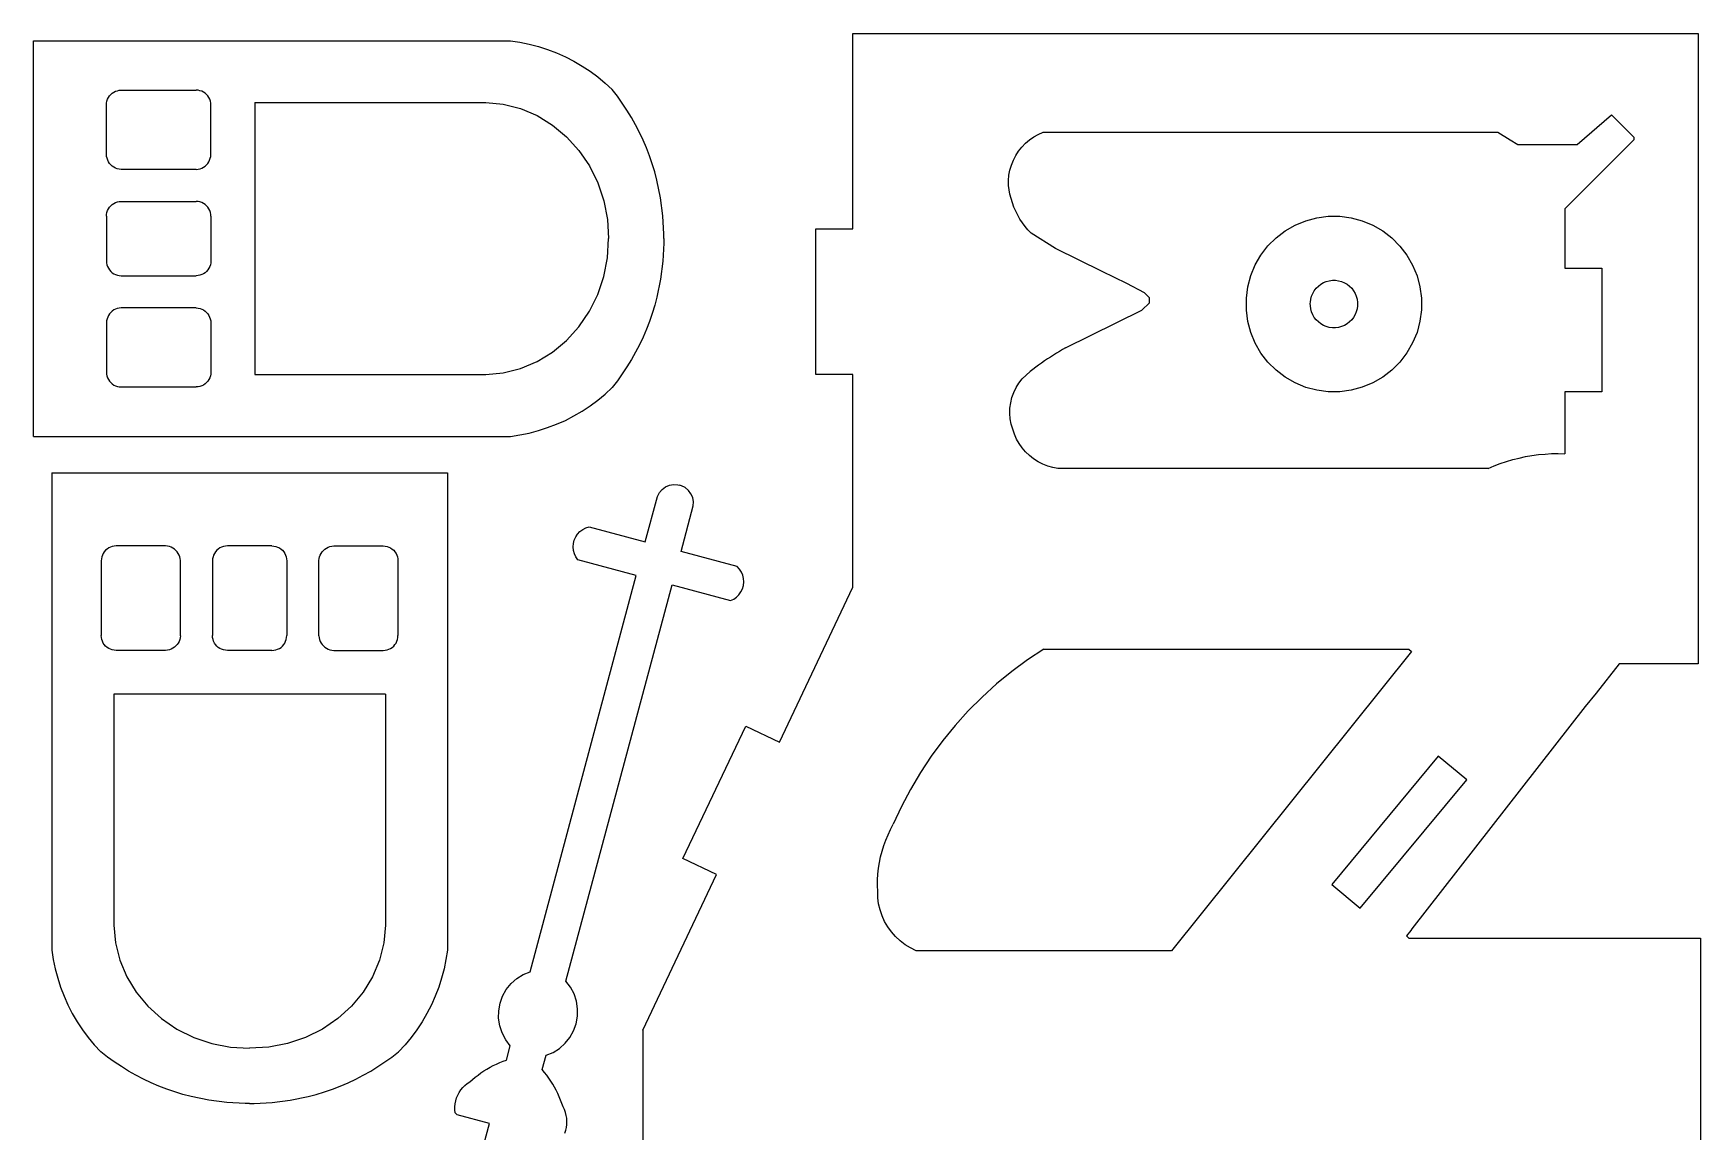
# Model space of a CAD drawing. Extents: x -3998 to 3998, y -3549 to 3549.
# Drawn here: x -3299 to -2624, y 2962 to 3406 of the extents above; entities that cross this region are included whole.
import ezdxf

# ---------------------------------------------------------------- set-up
doc = ezdxf.new("R2010")
doc.units = 0
doc.header["$MEASUREMENT"] = 0
doc.layers.get('0').update_dxf_attribs({"linetype": 'CONTINUOUS'})

msp = doc.modelspace()

# ---------------------------------------------------------------- linework, layer by layer
for p, q in [((-3298.85, 3242.93), (-3298.85, 3402.93)), ((-3298.85, 3402.93), (-3105.85, 3402.93)), ((-3105.85, 3402.93), (-3102.02, 3402.36)), ((-3102.02, 3402.36), (-3098.22, 3401.58)), ((-3098.22, 3401.58), (-3094.48, 3400.6)), ((-3094.48, 3400.6), (-3090.79, 3399.41)), ((-2967.35, 3405.93), (-2625.35, 3405.93)), ((-2967.35, 3326.93), (-2967.35, 3405.93)), ((-2625.35, 3405.93), (-2625.35, 3150.93)), ((-3090.79, 3399.41), (-3087.17, 3398.03)), ((-3087.17, 3398.03), (-3083.63, 3396.45)), ((-3083.63, 3396.45), (-3080.19, 3394.68)), ((-3080.19, 3394.68), (-3076.84, 3392.73)), ((-3076.84, 3392.73), (-3073.61, 3390.6)), ((-3073.61, 3390.6), (-3070.49, 3388.29)), ((-3070.49, 3388.29), (-3067.51, 3385.83)), ((-3269.08, 3378.5), (-3268.83, 3379.25)), ((-3268.83, 3379.25), (-3268.48, 3379.96)), ((-3268.48, 3379.96), (-3268.04, 3380.61)), ((-3268.04, 3380.61), (-3267.53, 3381.2)), ((-3267.53, 3381.2), (-3266.94, 3381.72)), ((-3266.94, 3381.72), (-3266.29, 3382.16)), ((-3266.29, 3382.16), (-3265.59, 3382.5)), ((-3265.59, 3382.5), (-3264.85, 3382.75)), ((-3264.85, 3382.75), (-3264.08, 3382.89)), ((-3264.08, 3382.89), (-3263.31, 3382.93)), ((-3263.31, 3382.93), (-3233, 3382.93)), ((-3232.23, 3382.89), (-3233, 3382.93)), ((-3231.46, 3382.75), (-3232.23, 3382.89)), ((-3230.72, 3382.5), (-3231.46, 3382.75)), ((-3230.02, 3382.16), (-3230.72, 3382.5)), ((-3229.37, 3381.72), (-3230.02, 3382.16)), ((-3228.78, 3381.2), (-3229.37, 3381.72)), ((-3228.26, 3380.61), (-3228.78, 3381.2)), ((-3227.83, 3379.96), (-3228.26, 3380.61)), ((-3227.48, 3379.25), (-3227.83, 3379.96)), ((-3227.23, 3378.5), (-3227.48, 3379.25)), ((-3067.51, 3385.83), (-3064.66, 3383.2)), ((-3062.57, 3380.48), (-3064.66, 3383.2)), ((-3060.58, 3377.69), (-3062.57, 3380.48)), ((-3269.28, 3376.93), (-3269.23, 3377.72)), ((-3269.28, 3356.93), (-3269.28, 3376.93)), ((-3269.23, 3377.72), (-3269.08, 3378.5)), ((-3227.08, 3377.72), (-3227.23, 3378.5)), ((-3227.02, 3376.93), (-3227.08, 3377.72)), ((-3227.02, 3356.93), (-3227.02, 3376.93)), ((-3209.29, 3377.93), (-3115.86, 3377.93)), ((-3209.29, 3377.93), (-3209.29, 3267.93)), ((-3115.86, 3377.93), (-3108.72, 3377.25)), ((-3108.72, 3377.25), (-3101.74, 3375.48)), ((-3101.74, 3375.48), (-3095.07, 3372.67)), ((-3095.07, 3372.67), (-3088.83, 3368.86)), ((-3058.7, 3374.83), (-3060.58, 3377.69)), ((-3056.91, 3371.91), (-3058.7, 3374.83)), ((-2674.35, 3360.93), (-2660.35, 3372.93)), ((-2651.35, 3363.93), (-2660.35, 3372.93)), ((-3088.83, 3368.86), (-3083.14, 3364.14)), ((-3055.23, 3368.92), (-3056.91, 3371.91)), ((-3053.66, 3365.87), (-3055.23, 3368.92)), ((-3052.2, 3362.77), (-3053.66, 3365.87)), ((-2892.29, 3365.08), (-2890.35, 3365.93)), ((-2890.35, 3365.93), (-2706.35, 3365.93)), ((-2706.35, 3365.93), (-2701.35, 3362.93)), ((-3083.14, 3364.14), (-3078.14, 3358.6)), ((-3050.85, 3359.62), (-3052.2, 3362.77)), ((-3049.61, 3356.43), (-3050.85, 3359.62)), ((-2900.26, 3358.28), (-2898.95, 3359.93)), ((-2898.95, 3359.93), (-2897.48, 3361.46)), ((-2897.48, 3361.46), (-2895.87, 3362.83)), ((-2895.87, 3362.83), (-2894.13, 3364.04)), ((-2894.13, 3364.04), (-2892.29, 3365.08)), ((-2701.35, 3362.93), (-2698.35, 3360.93)), ((-2698.35, 3360.93), (-2674.35, 3360.93)), ((-2651.35, 3362.93), (-2679.35, 3334.93)), ((-2651.35, 3363.93), (-2651.35, 3362.93)), ((-3269.2, 3356.16), (-3269.28, 3356.93)), ((-3269.03, 3355.41), (-3269.2, 3356.16)), ((-3268.77, 3354.68), (-3269.03, 3355.41)), ((-3268.42, 3353.99), (-3268.77, 3354.68)), ((-3267.99, 3353.35), (-3268.42, 3353.99)), ((-3267.48, 3352.77), (-3267.99, 3353.35)), ((-3266.91, 3352.25), (-3267.48, 3352.77)), ((-3229.4, 3352.25), (-3228.83, 3352.77)), ((-3228.83, 3352.77), (-3228.32, 3353.35)), ((-3228.32, 3353.35), (-3227.89, 3353.99)), ((-3227.89, 3353.99), (-3227.54, 3354.68)), ((-3227.54, 3354.68), (-3227.28, 3355.41)), ((-3227.28, 3355.41), (-3227.1, 3356.16)), ((-3227.1, 3356.16), (-3227.02, 3356.93)), ((-3078.14, 3358.6), (-3073.9, 3352.35)), ((-3073.9, 3352.35), (-3070.53, 3345.52)), ((-3048.49, 3353.19), (-3049.61, 3356.43)), ((-3047.49, 3349.91), (-3048.49, 3353.19)), ((-2903.77, 3350.62), (-2903.17, 3352.65)), ((-2903.17, 3352.65), (-2902.39, 3354.62)), ((-2902.39, 3354.62), (-2901.41, 3356.5)), ((-2901.41, 3356.5), (-2900.26, 3358.28)), ((-3266.28, 3351.81), (-3266.91, 3352.25)), ((-3265.6, 3351.46), (-3266.28, 3351.81)), ((-3264.89, 3351.19), (-3265.6, 3351.46)), ((-3264.14, 3351.02), (-3264.89, 3351.19)), ((-3263.38, 3350.93), (-3264.14, 3351.02)), ((-3232.93, 3350.93), (-3263.38, 3350.93)), ((-3232.93, 3350.93), (-3232.17, 3351.02)), ((-3232.17, 3351.02), (-3231.42, 3351.19)), ((-3231.42, 3351.19), (-3230.71, 3351.46)), ((-3230.71, 3351.46), (-3230.03, 3351.81)), ((-3230.03, 3351.81), (-3229.4, 3352.25)), ((-3070.53, 3345.52), (-3068.08, 3338.24)), ((-3046.6, 3346.6), (-3047.49, 3349.91)), ((-3045.13, 3339.39), (-3046.6, 3346.6)), ((-2904.35, 3346.43), (-2904.16, 3348.54)), ((-2904.35, 3344.43), (-2904.35, 3346.43)), ((-2904.16, 3348.54), (-2903.77, 3350.62)), ((-3044.18, 3332.1), (-3045.13, 3339.39)), ((-2904.11, 3342.64), (-2904.35, 3344.43)), ((-2903.77, 3340.86), (-2904.11, 3342.64)), ((-2903.33, 3339.1), (-2903.77, 3340.86)), ((-2902.8, 3337.37), (-2903.33, 3339.1)), ((-3269.28, 3331.94), (-3269.23, 3332.73)), ((-3269.23, 3332.73), (-3269.08, 3333.51)), ((-3269.08, 3333.51), (-3268.83, 3334.26)), ((-3268.83, 3334.26), (-3268.48, 3334.96)), ((-3268.48, 3334.96), (-3268.04, 3335.62)), ((-3268.04, 3335.62), (-3267.53, 3336.21)), ((-3267.53, 3336.21), (-3266.94, 3336.73)), ((-3266.94, 3336.73), (-3266.29, 3337.16)), ((-3266.29, 3337.16), (-3265.59, 3337.51)), ((-3265.59, 3337.51), (-3264.85, 3337.75)), ((-3264.85, 3337.75), (-3264.08, 3337.9)), ((-3264.08, 3337.9), (-3263.31, 3337.94)), ((-3263.31, 3337.94), (-3233, 3337.94)), ((-3232.23, 3337.9), (-3233, 3337.94)), ((-3231.46, 3337.75), (-3232.23, 3337.9)), ((-3230.72, 3337.51), (-3231.46, 3337.75)), ((-3230.02, 3337.16), (-3230.72, 3337.51)), ((-3229.37, 3336.73), (-3230.02, 3337.16)), ((-3228.78, 3336.21), (-3229.37, 3336.73)), ((-3228.26, 3335.62), (-3228.78, 3336.21)), ((-3227.83, 3334.96), (-3228.26, 3335.62)), ((-3227.48, 3334.26), (-3227.83, 3334.96)), ((-3227.23, 3333.51), (-3227.48, 3334.26)), ((-3227.08, 3332.73), (-3227.23, 3333.51)), ((-3227.02, 3331.94), (-3227.08, 3332.73)), ((-3068.08, 3338.24), (-3066.6, 3330.66)), ((-3043.76, 3324.75), (-3044.18, 3332.1)), ((-2902.17, 3335.67), (-2902.8, 3337.37)), ((-2901.44, 3334.01), (-2902.17, 3335.67)), ((-2900.62, 3332.39), (-2901.44, 3334.01)), ((-2899.71, 3330.83), (-2900.62, 3332.39)), ((-2679.35, 3334.93), (-2679.35, 3310.93)), ((-3269.28, 3331.94), (-3269.28, 3313.93)), ((-3227.02, 3331.94), (-3227.02, 3313.93)), ((-3066.6, 3330.66), (-3066.13, 3322.93)), ((-2982.35, 3267.93), (-2982.35, 3326.93)), ((-2982.35, 3326.93), (-2967.35, 3326.93)), ((-2898.72, 3329.31), (-2899.71, 3330.83)), ((-2897.64, 3327.85), (-2898.72, 3329.31)), ((-2896.48, 3326.46), (-2897.64, 3327.85)), ((-2895.25, 3325.13), (-2896.48, 3326.46)), ((-2796.1, 3323.24), (-2792.42, 3326.07)), ((-2792.42, 3326.07), (-2788.39, 3328.38)), ((-2788.39, 3328.38), (-2784.1, 3330.16)), ((-2784.1, 3330.16), (-2779.61, 3331.35)), ((-2779.61, 3331.35), (-2775.01, 3331.96)), ((-2775.01, 3331.96), (-2770.36, 3331.95)), ((-2770.36, 3331.95), (-2765.76, 3331.35)), ((-2765.76, 3331.35), (-2761.27, 3330.14)), ((-2761.27, 3330.14), (-2756.98, 3328.36)), ((-2756.98, 3328.36), (-2752.97, 3326.03)), ((-2752.97, 3326.03), (-2749.28, 3323.2)), ((-3066.6, 3315.21), (-3066.13, 3322.93)), ((-3043.76, 3321.12), (-3044.18, 3313.77)), ((-3043.79, 3322.93), (-3043.76, 3324.75)), ((-3043.79, 3322.93), (-3043.76, 3321.12)), ((-2885.35, 3318.93), (-2895.25, 3325.13)), ((-2866.45, 3309.63), (-2885.35, 3318.93)), ((-2802.22, 3316.28), (-2799.39, 3319.96)), ((-2799.39, 3319.96), (-2796.1, 3323.24)), ((-2749.28, 3323.2), (-2746, 3319.91)), ((-2746, 3319.91), (-2743.18, 3316.23)), ((-3269.28, 3313.93), (-3269.23, 3313.14)), ((-3269.23, 3313.14), (-3269.08, 3312.36)), ((-3269.08, 3312.36), (-3268.83, 3311.61)), ((-3227.23, 3312.36), (-3227.48, 3311.61)), ((-3227.08, 3313.14), (-3227.23, 3312.36)), ((-3227.02, 3313.93), (-3227.08, 3313.14)), ((-3068.08, 3307.63), (-3066.6, 3315.21)), ((-3044.18, 3313.77), (-3045.13, 3306.47)), ((-2806.32, 3307.97), (-2804.55, 3312.26)), ((-2804.55, 3312.26), (-2802.22, 3316.28)), ((-2743.18, 3316.23), (-2740.86, 3312.2)), ((-2740.86, 3312.2), (-2739.08, 3307.91)), ((-3268.83, 3311.61), (-3268.48, 3310.9)), ((-3268.48, 3310.9), (-3268.04, 3310.25)), ((-3268.04, 3310.25), (-3267.53, 3309.66)), ((-3267.53, 3309.66), (-3266.94, 3309.14)), ((-3266.94, 3309.14), (-3266.29, 3308.7)), ((-3266.29, 3308.7), (-3265.59, 3308.36)), ((-3265.59, 3308.36), (-3264.85, 3308.11)), ((-3264.85, 3308.11), (-3264.08, 3307.97)), ((-3264.08, 3307.97), (-3263.31, 3307.93)), ((-3263.31, 3307.93), (-3233, 3307.93)), ((-3232.23, 3307.97), (-3233, 3307.93)), ((-3231.46, 3308.11), (-3232.23, 3307.97)), ((-3230.72, 3308.36), (-3231.46, 3308.11)), ((-3230.02, 3308.7), (-3230.72, 3308.36)), ((-3229.37, 3309.14), (-3230.02, 3308.7)), ((-3228.78, 3309.66), (-3229.37, 3309.14)), ((-3228.26, 3310.25), (-3228.78, 3309.66)), ((-3227.83, 3310.9), (-3228.26, 3310.25)), ((-3227.48, 3311.61), (-3227.83, 3310.9)), ((-3070.53, 3300.35), (-3068.08, 3307.63)), ((-3045.13, 3306.47), (-3046.6, 3299.26)), ((-2856.45, 3304.73), (-2866.45, 3309.63)), ((-2807.53, 3303.48), (-2806.32, 3307.97)), ((-2778.02, 3304.48), (-2776.94, 3305.11)), ((-2776.94, 3305.11), (-2775.78, 3305.58)), ((-2775.78, 3305.58), (-2774.57, 3305.91)), ((-2774.57, 3305.91), (-2773.33, 3306.07)), ((-2773.33, 3306.07), (-2772.08, 3306.07)), ((-2772.08, 3306.07), (-2770.84, 3305.9)), ((-2770.84, 3305.9), (-2769.63, 3305.58)), ((-2769.63, 3305.58), (-2768.48, 3305.1)), ((-2768.48, 3305.1), (-2767.4, 3304.47)), ((-2739.08, 3307.91), (-2737.89, 3303.42)), ((-2679.35, 3310.93), (-2664.35, 3310.93)), ((-2664.35, 3310.93), (-2664.35, 3260.93)), ((-3073.9, 3293.52), (-3070.53, 3300.35)), ((-3046.6, 3299.26), (-3047.49, 3295.95)), ((-2849.35, 3300.93), (-2856.45, 3304.73)), ((-2847.35, 3298.93), (-2849.35, 3300.93)), ((-2847.35, 3296.93), (-2847.35, 3298.93)), ((-2808.14, 3298.88), (-2807.53, 3303.48)), ((-2808.14, 3296.73), (-2808.14, 3298.88)), ((-2782.25, 3297.16), (-2782.09, 3298.4)), ((-2782.09, 3298.4), (-2781.77, 3299.61)), ((-2781.77, 3299.61), (-2781.29, 3300.76)), ((-2781.29, 3300.76), (-2780.66, 3301.85)), ((-2780.66, 3301.85), (-2779.9, 3302.84)), ((-2779.9, 3302.84), (-2779.01, 3303.72)), ((-2779.01, 3303.72), (-2778.02, 3304.48)), ((-2767.4, 3304.47), (-2766.4, 3303.71)), ((-2766.4, 3303.71), (-2765.52, 3302.82)), ((-2765.52, 3302.82), (-2764.76, 3301.83)), ((-2764.76, 3301.83), (-2764.14, 3300.75)), ((-2764.14, 3300.75), (-2763.66, 3299.59)), ((-2763.66, 3299.59), (-2763.34, 3298.38)), ((-2763.34, 3298.38), (-2763.17, 3297.14)), ((-2737.89, 3303.42), (-2737.28, 3298.82)), ((-2737.28, 3298.82), (-2737.29, 3296.46)), ((-3268.42, 3291.88), (-3268.77, 3291.19)), ((-3267.99, 3292.52), (-3268.42, 3291.88)), ((-3267.48, 3293.1), (-3267.99, 3292.52)), ((-3266.91, 3293.62), (-3267.48, 3293.1)), ((-3266.28, 3294.05), (-3266.91, 3293.62)), ((-3265.6, 3294.41), (-3266.28, 3294.05)), ((-3264.89, 3294.68), (-3265.6, 3294.41)), ((-3264.14, 3294.85), (-3264.89, 3294.68)), ((-3263.38, 3294.93), (-3264.14, 3294.85)), ((-3232.93, 3294.93), (-3263.38, 3294.93)), ((-3232.93, 3294.93), (-3232.17, 3294.85)), ((-3232.17, 3294.85), (-3231.42, 3294.68)), ((-3231.42, 3294.68), (-3230.71, 3294.41)), ((-3230.71, 3294.41), (-3230.03, 3294.05)), ((-3230.03, 3294.05), (-3229.4, 3293.62)), ((-3229.4, 3293.62), (-3228.83, 3293.1)), ((-3228.83, 3293.1), (-3228.32, 3292.52)), ((-3228.32, 3292.52), (-3227.89, 3291.88)), ((-3227.89, 3291.88), (-3227.54, 3291.19)), ((-3078.14, 3287.27), (-3073.9, 3293.52)), ((-3048.49, 3292.68), (-3049.61, 3289.44)), ((-3047.49, 3295.95), (-3048.49, 3292.68)), ((-2881.25, 3278.73), (-2850.35, 3293.93)), ((-2850.35, 3293.93), (-2847.35, 3296.93)), ((-2808.14, 3294.03), (-2808.14, 3296.73)), ((-2807.53, 3289.43), (-2808.14, 3294.03)), ((-2782.26, 3296.73), (-2782.25, 3297.16)), ((-2782.25, 3295.75), (-2782.26, 3296.73)), ((-2782.09, 3294.52), (-2782.25, 3295.75)), ((-2781.77, 3293.31), (-2782.09, 3294.52)), ((-2781.29, 3292.15), (-2781.77, 3293.31)), ((-2780.66, 3291.07), (-2781.29, 3292.15)), ((-2764.14, 3292.17), (-2764.76, 3291.08)), ((-2763.66, 3293.32), (-2764.14, 3292.17)), ((-2763.34, 3294.53), (-2763.66, 3293.32)), ((-2763.17, 3295.77), (-2763.34, 3294.53)), ((-2763.17, 3297.14), (-2763.18, 3296.46)), ((-2763.18, 3296.46), (-2763.17, 3295.77)), ((-2737.28, 3294.1), (-2737.89, 3289.49)), ((-2737.29, 3296.46), (-2737.28, 3294.1)), ((-3269.2, 3289.71), (-3269.28, 3288.93)), ((-3269.28, 3288.93), (-3269.28, 3268.93)), ((-3269.03, 3290.46), (-3269.2, 3289.71)), ((-3268.77, 3291.19), (-3269.03, 3290.46)), ((-3227.54, 3291.19), (-3227.28, 3290.46)), ((-3227.28, 3290.46), (-3227.1, 3289.71)), ((-3227.1, 3289.71), (-3227.02, 3288.93)), ((-3227.02, 3288.93), (-3227.02, 3268.93)), ((-3083.14, 3281.73), (-3078.14, 3287.27)), ((-3050.85, 3286.24), (-3052.2, 3283.09)), ((-3049.61, 3289.44), (-3050.85, 3286.24)), ((-2806.32, 3284.95), (-2807.53, 3289.43)), ((-2804.55, 3280.66), (-2806.32, 3284.95)), ((-2779.9, 3290.08), (-2780.66, 3291.07)), ((-2779.01, 3289.2), (-2779.9, 3290.08)), ((-2778.02, 3288.43), (-2779.01, 3289.2)), ((-2776.94, 3287.81), (-2778.02, 3288.43)), ((-2775.78, 3287.33), (-2776.94, 3287.81)), ((-2774.57, 3287.01), (-2775.78, 3287.33)), ((-2773.33, 3286.85), (-2774.57, 3287.01)), ((-2772.08, 3286.85), (-2773.33, 3286.85)), ((-2770.84, 3287.01), (-2772.08, 3286.85)), ((-2769.63, 3287.34), (-2770.84, 3287.01)), ((-2768.48, 3287.82), (-2769.63, 3287.34)), ((-2767.4, 3288.44), (-2768.48, 3287.82)), ((-2766.4, 3289.21), (-2767.4, 3288.44)), ((-2765.52, 3290.09), (-2766.4, 3289.21)), ((-2764.76, 3291.08), (-2765.52, 3290.09)), ((-2739.08, 3285), (-2740.86, 3280.71)), ((-2737.89, 3289.49), (-2739.08, 3285)), ((-3088.83, 3277.01), (-3083.14, 3281.73)), ((-3053.66, 3280), (-3055.23, 3276.95)), ((-3052.2, 3283.09), (-3053.66, 3280)), ((-2881.25, 3278.73), (-2882.5, 3278.03)), ((-2802.22, 3276.64), (-2804.55, 3280.66)), ((-2740.86, 3280.71), (-2743.18, 3276.69)), ((-3101.74, 3270.39), (-3095.07, 3273.2)), ((-3095.07, 3273.2), (-3088.83, 3277.01)), ((-3056.91, 3273.96), (-3058.7, 3271.04)), ((-3055.23, 3276.95), (-3056.91, 3273.96)), ((-2892.16, 3271.76), (-2893.32, 3270.9)), ((-2890.99, 3272.6), (-2892.16, 3271.76)), ((-2889.81, 3273.43), (-2890.99, 3272.6)), ((-2888.62, 3274.24), (-2889.81, 3273.43)), ((-2887.42, 3275.03), (-2888.62, 3274.24)), ((-2886.21, 3275.8), (-2887.42, 3275.03)), ((-2884.98, 3276.56), (-2886.21, 3275.8)), ((-2883.75, 3277.3), (-2884.98, 3276.56)), ((-2882.5, 3278.03), (-2883.75, 3277.3)), ((-2799.39, 3272.95), (-2802.22, 3276.64)), ((-2796.1, 3269.68), (-2799.39, 3272.95)), ((-2746, 3273), (-2749.28, 3269.71)), ((-2743.18, 3276.69), (-2746, 3273)), ((-3269.28, 3268.93), (-3269.23, 3268.14)), ((-3269.23, 3268.14), (-3269.08, 3267.37)), ((-3269.08, 3267.37), (-3268.83, 3266.62)), ((-3268.83, 3266.62), (-3268.48, 3265.91)), ((-3268.48, 3265.91), (-3268.04, 3265.26)), ((-3268.04, 3265.26), (-3267.53, 3264.66)), ((-3267.53, 3264.66), (-3266.94, 3264.15)), ((-3228.78, 3264.66), (-3229.37, 3264.15)), ((-3228.26, 3265.26), (-3228.78, 3264.66)), ((-3227.83, 3265.91), (-3228.26, 3265.26)), ((-3227.48, 3266.62), (-3227.83, 3265.91)), ((-3227.23, 3267.37), (-3227.48, 3266.62)), ((-3227.08, 3268.14), (-3227.23, 3267.37)), ((-3227.02, 3268.93), (-3227.08, 3268.14)), ((-3209.29, 3267.93), (-3115.86, 3267.93)), ((-3115.86, 3267.93), (-3108.72, 3268.62)), ((-3108.72, 3268.62), (-3101.74, 3270.39)), ((-3062.57, 3265.39), (-3064.66, 3262.67)), ((-3060.58, 3268.18), (-3062.57, 3265.39)), ((-3058.7, 3271.04), (-3060.58, 3268.18)), ((-2967.35, 3267.93), (-2982.35, 3267.93)), ((-2967.35, 3181.93), (-2967.35, 3267.93)), ((-2900.12, 3264.48), (-2898.78, 3266.19)), ((-2898.78, 3266.19), (-2897.26, 3267.75)), ((-2897.26, 3267.75), (-2895.6, 3269.14)), ((-2894.46, 3270.03), (-2895.6, 3269.14)), ((-2893.32, 3270.9), (-2894.46, 3270.03)), ((-2792.42, 3266.85), (-2796.1, 3269.68)), ((-2788.39, 3264.53), (-2792.42, 3266.85)), ((-2752.97, 3266.89), (-2756.98, 3264.56)), ((-2749.28, 3269.71), (-2752.97, 3266.89)), ((-3266.94, 3264.15), (-3266.29, 3263.71)), ((-3266.29, 3263.71), (-3265.59, 3263.37)), ((-3265.59, 3263.37), (-3264.85, 3263.12)), ((-3264.85, 3263.12), (-3264.08, 3262.98)), ((-3264.08, 3262.98), (-3263.31, 3262.93)), ((-3263.31, 3262.93), (-3233, 3262.93)), ((-3232.23, 3262.98), (-3233, 3262.93)), ((-3231.46, 3263.12), (-3232.23, 3262.98)), ((-3230.72, 3263.37), (-3231.46, 3263.12)), ((-3230.02, 3263.71), (-3230.72, 3263.37)), ((-3229.37, 3264.15), (-3230.02, 3263.71)), ((-3070.49, 3257.57), (-3067.51, 3260.04)), ((-3067.51, 3260.04), (-3064.66, 3262.67)), ((-2903.47, 3256.54), (-2902.96, 3258.65)), ((-2902.96, 3258.65), (-2902.22, 3260.69)), ((-2902.22, 3260.69), (-2901.27, 3262.64)), ((-2901.27, 3262.64), (-2900.12, 3264.48)), ((-2784.1, 3262.76), (-2788.39, 3264.53)), ((-2779.61, 3261.56), (-2784.1, 3262.76)), ((-2775.01, 3260.96), (-2779.61, 3261.56)), ((-2770.36, 3260.96), (-2775.01, 3260.96)), ((-2765.76, 3261.57), (-2770.36, 3260.96)), ((-2761.27, 3262.78), (-2765.76, 3261.57)), ((-2756.98, 3264.56), (-2761.27, 3262.78)), ((-2679.35, 3260.93), (-2679.35, 3235.93)), ((-2664.35, 3260.93), (-2679.35, 3260.93)), ((-3083.63, 3249.42), (-3080.19, 3251.19)), ((-3080.19, 3251.19), (-3076.84, 3253.14)), ((-3076.84, 3253.14), (-3073.61, 3255.27)), ((-3073.61, 3255.27), (-3070.49, 3257.57)), ((-2903.83, 3252.22), (-2903.77, 3254.39)), ((-2903.66, 3250.05), (-2903.83, 3252.22)), ((-2903.77, 3254.39), (-2903.47, 3256.54)), ((-3098.22, 3244.29), (-3094.48, 3245.27)), ((-3094.48, 3245.27), (-3090.79, 3246.46)), ((-3090.79, 3246.46), (-3087.17, 3247.84)), ((-3087.17, 3247.84), (-3083.63, 3249.42)), ((-2903.27, 3247.92), (-2903.66, 3250.05)), ((-2902.65, 3245.83), (-2903.27, 3247.92)), ((-2901.97, 3243.81), (-2902.65, 3245.83)), ((-3298.85, 3242.93), (-3105.85, 3242.93)), ((-3105.85, 3242.93), (-3102.02, 3243.51)), ((-3102.02, 3243.51), (-3098.22, 3244.29)), ((-2901.1, 3241.86), (-2901.97, 3243.81)), ((-2900.04, 3240), (-2901.1, 3241.86)), ((-2898.81, 3238.25), (-2900.04, 3240)), ((-2897.42, 3236.63), (-2898.81, 3238.25)), ((-2895.87, 3235.15), (-2897.42, 3236.63)), ((-2894.19, 3233.83), (-2895.87, 3235.15)), ((-2892.4, 3232.67), (-2894.19, 3233.83)), ((-2890.49, 3231.7), (-2892.4, 3232.67)), ((-2888.51, 3230.91), (-2890.49, 3231.7)), ((-2886.45, 3230.32), (-2888.51, 3230.91)), ((-2710.35, 3229.93), (-2707.91, 3230.98)), ((-2707.91, 3230.98), (-2705.43, 3231.93)), ((-2705.43, 3231.93), (-2702.91, 3232.78)), ((-2702.91, 3232.78), (-2700.37, 3233.53)), ((-2700.37, 3233.53), (-2697.79, 3234.18)), ((-2697.79, 3234.18), (-2695.2, 3234.74)), ((-2695.2, 3234.74), (-2692.58, 3235.19)), ((-2692.58, 3235.19), (-2689.95, 3235.55)), ((-2689.95, 3235.55), (-2687.31, 3235.8)), ((-2687.31, 3235.8), (-2684.66, 3235.95)), ((-2684.66, 3235.95), (-2682, 3235.99)), ((-2682, 3235.99), (-2679.35, 3235.93)), ((-3291.35, 3228.18), (-3291.35, 3035.18)), ((-3291.35, 3228.18), (-3131.35, 3228.18)), ((-3131.35, 3228.18), (-3131.35, 3035.18)), ((-2884.35, 3229.93), (-2886.45, 3230.32)), ((-2710.35, 3229.93), (-2884.35, 3229.93)), ((-3051.31, 3200.25), (-3046.37, 3218.68)), ((-3046.37, 3218.68), (-3045.59, 3220.19)), ((-3045.59, 3220.19), (-3044.48, 3221.49)), ((-3044.48, 3221.49), (-3043.11, 3222.5)), ((-3043.11, 3222.5), (-3041.55, 3223.17)), ((-3041.55, 3223.17), (-3039.87, 3223.48)), ((-3039.87, 3223.48), (-3038.17, 3223.4)), ((-3038.17, 3223.4), (-3037.4, 3223.18)), ((-3036.63, 3222.98), (-3037.4, 3223.18)), ((-3035.11, 3222.2), (-3036.63, 3222.98)), ((-3033.81, 3221.1), (-3035.11, 3222.2)), ((-3032.8, 3219.73), (-3033.81, 3221.1)), ((-3032.12, 3218.17), (-3032.8, 3219.73)), ((-3031.81, 3216.5), (-3032.12, 3218.17)), ((-3036.82, 3196.36), (-3031.88, 3214.8)), ((-3031.88, 3214.8), (-3031.81, 3216.5)), ((-3078.67, 3203.43), (-3077.71, 3204.44)), ((-3077.71, 3204.44), (-3076.59, 3205.28)), ((-3076.59, 3205.28), (-3075.34, 3205.91)), ((-3075.34, 3205.91), (-3074, 3206.33)), ((-3074, 3206.33), (-3051.31, 3200.25)), ((-3269.03, 3197.38), (-3269.62, 3196.86)), ((-3268.37, 3197.82), (-3269.03, 3197.38)), ((-3267.66, 3198.16), (-3268.37, 3197.82)), ((-3266.91, 3198.41), (-3267.66, 3198.16)), ((-3266.14, 3198.57), (-3266.91, 3198.41)), ((-3265.35, 3198.62), (-3266.14, 3198.57)), ((-3245.35, 3198.62), (-3265.35, 3198.62)), ((-3244.58, 3198.54), (-3245.35, 3198.62)), ((-3243.82, 3198.37), (-3244.58, 3198.54)), ((-3243.09, 3198.1), (-3243.82, 3198.37)), ((-3242.4, 3197.75), (-3243.09, 3198.1)), ((-3241.76, 3197.32), (-3242.4, 3197.75)), ((-3241.18, 3196.82), (-3241.76, 3197.32)), ((-3224.03, 3197.38), (-3224.63, 3196.86)), ((-3223.38, 3197.82), (-3224.03, 3197.38)), ((-3222.67, 3198.16), (-3223.38, 3197.82)), ((-3221.92, 3198.41), (-3222.67, 3198.16)), ((-3221.15, 3198.57), (-3221.92, 3198.41)), ((-3220.36, 3198.62), (-3221.15, 3198.57)), ((-3202.34, 3198.62), (-3220.36, 3198.62)), ((-3202.34, 3198.62), (-3201.55, 3198.57)), ((-3201.55, 3198.57), (-3200.78, 3198.41)), ((-3200.78, 3198.41), (-3200.03, 3198.16)), ((-3200.03, 3198.16), (-3199.32, 3197.82)), ((-3199.32, 3197.82), (-3198.66, 3197.38)), ((-3198.66, 3197.38), (-3198.07, 3196.86)), ((-3181.52, 3196.82), (-3180.94, 3197.32)), ((-3180.94, 3197.32), (-3180.3, 3197.75)), ((-3180.3, 3197.75), (-3179.61, 3198.1)), ((-3179.61, 3198.1), (-3178.88, 3198.37)), ((-3178.88, 3198.37), (-3178.12, 3198.54)), ((-3178.12, 3198.54), (-3177.35, 3198.62)), ((-3177.35, 3198.62), (-3157.35, 3198.62)), ((-3157.35, 3198.62), (-3156.56, 3198.57)), ((-3156.56, 3198.57), (-3155.78, 3198.41)), ((-3155.78, 3198.41), (-3155.03, 3198.16)), ((-3155.03, 3198.16), (-3154.33, 3197.82)), ((-3154.33, 3197.82), (-3153.67, 3197.38)), ((-3153.67, 3197.38), (-3153.08, 3196.86)), ((-3080.47, 3198.23), (-3080.36, 3199.63)), ((-3080.34, 3196.84), (-3080.47, 3198.23)), ((-3080.36, 3199.63), (-3080.02, 3200.98)), ((-3080.02, 3200.98), (-3079.45, 3202.26)), ((-3079.45, 3202.26), (-3078.67, 3203.43)), ((-3271.31, 3193.42), (-3271.35, 3192.64)), ((-3271.35, 3192.64), (-3271.35, 3162.34)), ((-3271.16, 3194.18), (-3271.31, 3193.42)), ((-3270.92, 3194.92), (-3271.16, 3194.18)), ((-3270.57, 3195.62), (-3270.92, 3194.92)), ((-3270.14, 3196.27), (-3270.57, 3195.62)), ((-3269.62, 3196.86), (-3270.14, 3196.27)), ((-3240.67, 3196.25), (-3241.18, 3196.82)), ((-3240.23, 3195.62), (-3240.67, 3196.25)), ((-3239.87, 3194.94), (-3240.23, 3195.62)), ((-3239.61, 3194.22), (-3239.87, 3194.94)), ((-3239.43, 3193.48), (-3239.61, 3194.22)), ((-3239.35, 3192.72), (-3239.43, 3193.48)), ((-3239.35, 3162.26), (-3239.35, 3192.72)), ((-3226.31, 3193.42), (-3226.36, 3192.64)), ((-3226.36, 3192.64), (-3226.36, 3162.34)), ((-3226.17, 3194.18), (-3226.31, 3193.42)), ((-3225.92, 3194.92), (-3226.17, 3194.18)), ((-3225.58, 3195.62), (-3225.92, 3194.92)), ((-3225.14, 3196.27), (-3225.58, 3195.62)), ((-3224.63, 3196.86), (-3225.14, 3196.27)), ((-3198.07, 3196.86), (-3197.55, 3196.27)), ((-3197.55, 3196.27), (-3197.12, 3195.62)), ((-3197.12, 3195.62), (-3196.78, 3194.92)), ((-3196.78, 3194.92), (-3196.53, 3194.18)), ((-3196.53, 3194.18), (-3196.38, 3193.42)), ((-3196.38, 3193.42), (-3196.34, 3192.64)), ((-3196.34, 3192.64), (-3196.34, 3162.34)), ((-3183.35, 3192.72), (-3183.27, 3193.48)), ((-3183.35, 3162.26), (-3183.35, 3192.72)), ((-3183.27, 3193.48), (-3183.09, 3194.22)), ((-3183.09, 3194.22), (-3182.82, 3194.94)), ((-3182.82, 3194.94), (-3182.47, 3195.62)), ((-3182.47, 3195.62), (-3182.03, 3196.25)), ((-3182.03, 3196.25), (-3181.52, 3196.82)), ((-3153.08, 3196.86), (-3152.56, 3196.27)), ((-3152.56, 3196.27), (-3152.13, 3195.62)), ((-3152.13, 3195.62), (-3151.78, 3194.92)), ((-3151.78, 3194.92), (-3151.54, 3194.18)), ((-3151.54, 3194.18), (-3151.39, 3193.42)), ((-3151.39, 3193.42), (-3151.35, 3192.64)), ((-3151.35, 3192.64), (-3151.35, 3162.34)), ((-3079.97, 3195.49), (-3080.34, 3196.84)), ((-3079.38, 3194.22), (-3079.97, 3195.49)), ((-3078.59, 3193.07), (-3079.38, 3194.22)), ((-3054.93, 3186.73), (-3078.59, 3193.07)), ((-3014.13, 3190.28), (-3036.82, 3196.36)), ((-3097.88, 3026.43), (-3054.93, 3186.73)), ((-3013.18, 3189.26), (-3014.13, 3190.28)), ((-3012.42, 3188.08), (-3013.18, 3189.26)), ((-3011.87, 3186.8), (-3012.42, 3188.08)), ((-3011.54, 3185.44), (-3011.87, 3186.8)), ((-3011.6, 3182.65), (-3011.45, 3184.04)), ((-3011.45, 3184.04), (-3011.54, 3185.44)), ((-3083.4, 3022.55), (-3040.44, 3182.85)), ((-3040.44, 3182.85), (-3016.79, 3176.51)), ((-3016.79, 3176.51), (-3015.52, 3177.11)), ((-3015.52, 3177.11), (-3014.38, 3177.91)), ((-3014.38, 3177.91), (-3013.39, 3178.9)), ((-3013.39, 3178.9), (-3012.58, 3180.04)), ((-3012.58, 3180.04), (-3011.98, 3181.3)), ((-3011.98, 3181.3), (-3011.6, 3182.65)), ((-2997.06, 3119.32), (-2967.35, 3181.93)), ((-3271.31, 3161.56), (-3271.35, 3162.34)), ((-3271.16, 3160.8), (-3271.31, 3161.56)), ((-3270.92, 3160.06), (-3271.16, 3160.8)), ((-3270.57, 3159.35), (-3270.92, 3160.06)), ((-3270.14, 3158.7), (-3270.57, 3159.35)), ((-3269.62, 3158.11), (-3270.14, 3158.7)), ((-3269.03, 3157.6), (-3269.62, 3158.11)), ((-3268.37, 3157.16), (-3269.03, 3157.6)), ((-3267.66, 3156.82), (-3268.37, 3157.16)), ((-3266.91, 3156.56), (-3267.66, 3156.82)), ((-3243.09, 3156.87), (-3243.82, 3156.61)), ((-3242.4, 3157.22), (-3243.09, 3156.87)), ((-3241.76, 3157.65), (-3242.4, 3157.22)), ((-3241.18, 3158.16), (-3241.76, 3157.65)), ((-3240.67, 3158.73), (-3241.18, 3158.16)), ((-3240.23, 3159.36), (-3240.67, 3158.73)), ((-3239.87, 3160.04), (-3240.23, 3159.36)), ((-3239.61, 3160.76), (-3239.87, 3160.04)), ((-3239.43, 3161.5), (-3239.61, 3160.76)), ((-3239.35, 3162.26), (-3239.43, 3161.5)), ((-3226.31, 3161.56), (-3226.36, 3162.34)), ((-3226.17, 3160.8), (-3226.31, 3161.56)), ((-3225.92, 3160.06), (-3226.17, 3160.8)), ((-3225.58, 3159.35), (-3225.92, 3160.06)), ((-3225.14, 3158.7), (-3225.58, 3159.35)), ((-3224.63, 3158.11), (-3225.14, 3158.7)), ((-3224.03, 3157.6), (-3224.63, 3158.11)), ((-3223.38, 3157.16), (-3224.03, 3157.6)), ((-3222.67, 3156.82), (-3223.38, 3157.16)), ((-3221.92, 3156.56), (-3222.67, 3156.82)), ((-3200.78, 3156.56), (-3200.03, 3156.82)), ((-3200.03, 3156.82), (-3199.32, 3157.16)), ((-3199.32, 3157.16), (-3198.66, 3157.6)), ((-3198.66, 3157.6), (-3198.07, 3158.11)), ((-3198.07, 3158.11), (-3197.55, 3158.7)), ((-3197.55, 3158.7), (-3197.12, 3159.35)), ((-3197.12, 3159.35), (-3196.78, 3160.06)), ((-3196.78, 3160.06), (-3196.53, 3160.8)), ((-3196.53, 3160.8), (-3196.38, 3161.56)), ((-3196.38, 3161.56), (-3196.34, 3162.34)), ((-3183.35, 3162.26), (-3183.27, 3161.5)), ((-3183.27, 3161.5), (-3183.09, 3160.76)), ((-3183.09, 3160.76), (-3182.82, 3160.04)), ((-3182.82, 3160.04), (-3182.47, 3159.36)), ((-3182.47, 3159.36), (-3182.03, 3158.73)), ((-3182.03, 3158.73), (-3181.52, 3158.16)), ((-3181.52, 3158.16), (-3180.94, 3157.65)), ((-3180.94, 3157.65), (-3180.3, 3157.22)), ((-3180.3, 3157.22), (-3179.61, 3156.87)), ((-3179.61, 3156.87), (-3178.88, 3156.61)), ((-3155.78, 3156.56), (-3155.03, 3156.82)), ((-3155.03, 3156.82), (-3154.33, 3157.16)), ((-3154.33, 3157.16), (-3153.67, 3157.6)), ((-3153.67, 3157.6), (-3153.08, 3158.11)), ((-3153.08, 3158.11), (-3152.56, 3158.7)), ((-3152.56, 3158.7), (-3152.13, 3159.35)), ((-3152.13, 3159.35), (-3151.78, 3160.06)), ((-3151.78, 3160.06), (-3151.54, 3160.8)), ((-3151.54, 3160.8), (-3151.39, 3161.56)), ((-3151.39, 3161.56), (-3151.35, 3162.34)), ((-2890.07, 3156.93), (-2896.67, 3152.54)), ((-2890.07, 3156.93), (-2742.36, 3156.93)), ((-2742.36, 3156.93), (-2741.35, 3155.93)), ((-3266.14, 3156.41), (-3266.91, 3156.56)), ((-3265.35, 3156.36), (-3266.14, 3156.41)), ((-3245.35, 3156.36), (-3265.35, 3156.36)), ((-3244.58, 3156.44), (-3245.35, 3156.36)), ((-3243.82, 3156.61), (-3244.58, 3156.44)), ((-3221.15, 3156.41), (-3221.92, 3156.56)), ((-3220.36, 3156.36), (-3221.15, 3156.41)), ((-3202.34, 3156.36), (-3220.36, 3156.36)), ((-3202.34, 3156.36), (-3201.55, 3156.41)), ((-3201.55, 3156.41), (-3200.78, 3156.56)), ((-3178.88, 3156.61), (-3178.12, 3156.44)), ((-3178.12, 3156.44), (-3177.35, 3156.36)), ((-3177.35, 3156.36), (-3157.35, 3156.36)), ((-3157.35, 3156.36), (-3156.56, 3156.41)), ((-3156.56, 3156.41), (-3155.78, 3156.56)), ((-2896.67, 3152.54), (-2903.05, 3147.83)), ((-2741.35, 3155.93), (-2838.47, 3034.93)), ((-2657.35, 3150.93), (-2666.6, 3139.14)), ((-2625.35, 3150.93), (-2657.35, 3150.93)), ((-2903.05, 3147.83), (-2909.17, 3142.81)), ((-3156.35, 3138.62), (-3266.35, 3138.62)), ((-3266.35, 3138.62), (-3266.35, 3045.19)), ((-3156.35, 3138.62), (-3156.35, 3045.19)), ((-2915.04, 3137.5), (-2920.63, 3131.9)), ((-2909.17, 3142.81), (-2915.04, 3137.5)), ((-2666.6, 3139.14), (-2671.1, 3133.73)), ((-2920.63, 3131.9), (-2925.93, 3126.03)), ((-2671.1, 3133.73), (-2741.15, 3043.83)), ((-3036.05, 3072.16), (-3010.61, 3125.75)), ((-3010.61, 3125.75), (-2997.06, 3119.32)), ((-2925.93, 3126.03), (-2930.93, 3119.91)), ((-2930.93, 3119.91), (-2935.62, 3113.55)), ((-2935.62, 3113.55), (-2939.97, 3106.96)), ((-2730.52, 3113.64), (-2773.62, 3061.72)), ((-2718.98, 3104.06), (-2730.52, 3113.64)), ((-2939.97, 3106.96), (-2943.99, 3100.17)), ((-2762.08, 3052.14), (-2718.98, 3104.06)), ((-2943.99, 3100.17), (-2947.66, 3093.19)), ((-2947.66, 3093.19), (-2950.97, 3086.03)), ((-2953.1, 3081.82), (-2952.08, 3083.95)), ((-2952.08, 3083.95), (-2950.97, 3086.03)), ((-2955.5, 3075.18), (-2954.81, 3077.43)), ((-2954.81, 3077.43), (-2954, 3079.65)), ((-2954, 3079.65), (-2953.1, 3081.82)), ((-3022.5, 3065.73), (-3036.05, 3072.16)), ((-2956.93, 3068.27), (-2956.57, 3070.59)), ((-2956.57, 3070.59), (-2956.09, 3072.9)), ((-2956.09, 3072.9), (-2955.5, 3075.18)), ((-3052.35, 3002.83), (-3022.5, 3065.73)), ((-2957.35, 3061.23), (-2957.32, 3063.58)), ((-2957.32, 3063.58), (-2957.18, 3065.93)), ((-2957.18, 3065.93), (-2956.93, 3068.27)), ((-2957.26, 3058.87), (-2957.35, 3061.23)), ((-2957.2, 3056.36), (-2957.26, 3058.87)), ((-2956.88, 3053.86), (-2957.2, 3056.36)), ((-2773.62, 3061.72), (-2762.08, 3052.14)), ((-2956.31, 3051.4), (-2956.88, 3053.86)), ((-2955.5, 3049.01), (-2956.31, 3051.4)), ((-2954.46, 3046.72), (-2955.5, 3049.01)), ((-3266.35, 3045.19), (-3265.66, 3038.05)), ((-3156.35, 3045.19), (-3157.03, 3038.05)), ((-2953.18, 3044.53), (-2954.46, 3046.72)), ((-2951.7, 3042.49), (-2953.18, 3044.53)), ((-2950.02, 3040.6), (-2951.7, 3042.49)), ((-2741.58, 3043.09), (-2743.35, 3040.93)), ((-2741.15, 3043.83), (-2741.58, 3043.09)), ((-3265.66, 3038.05), (-3263.9, 3031.08)), ((-3157.03, 3038.05), (-3158.8, 3031.08)), ((-2948.15, 3038.88), (-2950.02, 3040.6)), ((-2946.13, 3037.35), (-2948.15, 3038.88)), ((-2943.95, 3036.03), (-2946.13, 3037.35)), ((-2941.66, 3034.93), (-2943.95, 3036.03)), ((-2743.35, 3040.93), (-2742.35, 3039.93)), ((-2742.35, 3039.93), (-2624.35, 3039.93)), ((-2624.35, 3039.93), (-2624.35, 2926.93)), ((-3291.35, 3035.18), (-3290.78, 3031.35)), ((-3290.78, 3031.35), (-3290, 3027.56)), ((-3263.9, 3031.08), (-3261.08, 3024.4)), ((-3158.8, 3031.08), (-3161.62, 3024.4)), ((-3131.92, 3031.35), (-3132.7, 3027.56)), ((-3131.35, 3035.18), (-3131.92, 3031.35)), ((-2838.47, 3034.93), (-2941.66, 3034.93)), ((-3290, 3027.56), (-3289.01, 3023.81)), ((-3289.01, 3023.81), (-3287.83, 3020.12)), ((-3261.08, 3024.4), (-3257.28, 3018.16)), ((-3161.62, 3024.4), (-3165.42, 3018.16)), ((-3133.69, 3023.81), (-3134.87, 3020.12)), ((-3132.7, 3027.56), (-3133.69, 3023.81)), ((-3105.59, 3021.59), (-3103.3, 3023.62)), ((-3103.3, 3023.62), (-3100.71, 3025.25)), ((-3100.71, 3025.25), (-3097.88, 3026.43)), ((-3081.54, 3020.12), (-3083.4, 3022.55)), ((-3287.83, 3020.12), (-3286.44, 3016.51)), ((-3286.44, 3016.51), (-3284.86, 3012.97)), ((-3257.28, 3018.16), (-3252.56, 3012.48)), ((-3165.42, 3018.16), (-3170.14, 3012.48)), ((-3136.26, 3016.51), (-3137.84, 3012.97)), ((-3134.87, 3020.12), (-3136.26, 3016.51)), ((-3110.04, 3013.65), (-3109, 3016.53)), ((-3109, 3016.53), (-3107.51, 3019.2)), ((-3107.51, 3019.2), (-3105.59, 3021.59)), ((-3080.11, 3017.41), (-3081.54, 3020.12)), ((-3079.15, 3014.5), (-3080.11, 3017.41)), ((-3284.86, 3012.97), (-3283.1, 3009.52)), ((-3283.1, 3009.52), (-3281.14, 3006.18)), ((-3252.56, 3012.48), (-3247.02, 3007.47)), ((-3170.14, 3012.48), (-3175.68, 3007.47)), ((-3139.6, 3009.52), (-3141.56, 3006.18)), ((-3137.84, 3012.97), (-3139.6, 3009.52)), ((-3110.62, 3007.57), (-3110.58, 3010.63)), ((-3110.58, 3010.63), (-3110.04, 3013.65)), ((-3079.26, 3005.4), (-3078.72, 3008.41)), ((-3078.68, 3011.47), (-3079.15, 3014.5)), ((-3078.72, 3008.41), (-3078.68, 3011.47)), ((-3281.14, 3006.18), (-3279.01, 3002.94)), ((-3279.01, 3002.94), (-3276.71, 2999.83)), ((-3247.02, 3007.47), (-3240.77, 3003.24)), ((-3240.77, 3003.24), (-3233.94, 2999.86)), ((-3181.93, 3003.24), (-3188.76, 2999.86)), ((-3175.68, 3007.47), (-3181.93, 3003.24)), ((-3143.69, 3002.94), (-3145.99, 2999.83)), ((-3141.56, 3006.18), (-3143.69, 3002.94)), ((-3110.15, 3004.55), (-3110.62, 3007.57)), ((-3109.19, 3001.64), (-3110.15, 3004.55)), ((-3107.76, 2998.93), (-3109.19, 3001.64)), ((-3081.79, 2999.85), (-3080.3, 3002.52)), ((-3080.3, 3002.52), (-3079.26, 3005.4)), ((-3052.35, 3002.83), (-3052.35, 2926.93)), ((-3276.71, 2999.83), (-3274.24, 2996.84)), ((-3274.24, 2996.84), (-3271.61, 2993.99)), ((-3233.94, 2999.86), (-3226.66, 2997.41)), ((-3226.66, 2997.41), (-3219.08, 2995.94)), ((-3219.08, 2995.94), (-3211.35, 2995.47)), ((-3203.62, 2995.94), (-3211.35, 2995.47)), ((-3196.04, 2997.41), (-3203.62, 2995.94)), ((-3188.76, 2999.86), (-3196.04, 2997.41)), ((-3148.46, 2996.84), (-3151.08, 2993.99)), ((-3145.99, 2999.83), (-3148.46, 2996.84)), ((-3105.91, 2996.5), (-3107.76, 2998.93)), ((-3107.46, 2990.7), (-3105.91, 2996.5)), ((-3088.59, 2993.79), (-3086, 2995.42)), ((-3086, 2995.42), (-3083.71, 2997.46)), ((-3083.71, 2997.46), (-3081.79, 2999.85)), ((-3268.9, 2991.91), (-3271.61, 2993.99)), ((-3266.11, 2989.92), (-3268.9, 2991.91)), ((-3263.25, 2988.03), (-3266.11, 2989.92)), ((-3159.45, 2988.03), (-3156.59, 2989.92)), ((-3156.59, 2989.92), (-3153.8, 2991.91)), ((-3153.8, 2991.91), (-3151.08, 2993.99)), ((-3114.07, 2987.78), (-3112.79, 2988.45)), ((-3112.79, 2988.45), (-3111.49, 2989.08)), ((-3111.49, 2989.08), (-3110.16, 2989.67)), ((-3110.16, 2989.67), (-3108.82, 2990.21)), ((-3108.82, 2990.21), (-3107.46, 2990.7)), ((-3092.97, 2986.82), (-3091.42, 2992.61)), ((-3091.42, 2992.61), (-3088.59, 2993.79)), ((-3260.32, 2986.25), (-3263.25, 2988.03)), ((-3257.33, 2984.57), (-3260.32, 2986.25)), ((-3254.29, 2983), (-3257.33, 2984.57)), ((-3251.19, 2981.53), (-3254.29, 2983)), ((-3248.04, 2980.19), (-3251.19, 2981.53)), ((-3174.66, 2980.19), (-3171.51, 2981.53)), ((-3171.51, 2981.53), (-3168.41, 2983)), ((-3168.41, 2983), (-3165.37, 2984.57)), ((-3165.37, 2984.57), (-3162.38, 2986.25)), ((-3162.38, 2986.25), (-3159.45, 2988.03)), ((-3123.29, 2981.18), (-3122.26, 2981.85)), ((-3122.26, 2981.85), (-3121.18, 2982.81)), ((-3121.18, 2982.81), (-3120.07, 2983.74)), ((-3120.07, 2983.74), (-3118.93, 2984.63)), ((-3118.93, 2984.63), (-3117.76, 2985.48)), ((-3117.76, 2985.48), (-3116.56, 2986.29)), ((-3116.56, 2986.29), (-3115.33, 2987.05)), ((-3115.33, 2987.05), (-3114.07, 2987.78)), ((-3092.04, 2985.71), (-3092.97, 2986.82)), ((-3091.14, 2984.57), (-3092.04, 2985.71)), ((-3090.29, 2983.4), (-3091.14, 2984.57)), ((-3089.48, 2982.21), (-3090.29, 2983.4)), ((-3088.71, 2980.98), (-3089.48, 2982.21)), ((-3244.84, 2978.95), (-3248.04, 2980.19)), ((-3241.6, 2977.83), (-3244.84, 2978.95)), ((-3238.33, 2976.82), (-3241.6, 2977.83)), ((-3235.02, 2975.94), (-3238.33, 2976.82)), ((-3227.81, 2974.47), (-3235.02, 2975.94)), ((-3194.89, 2974.47), (-3187.68, 2975.94)), ((-3187.68, 2975.94), (-3184.37, 2976.82)), ((-3184.37, 2976.82), (-3181.09, 2977.83)), ((-3181.09, 2977.83), (-3177.86, 2978.95)), ((-3177.86, 2978.95), (-3174.66, 2980.19)), ((-3127.98, 2974.21), (-3127.62, 2975.38)), ((-3127.62, 2975.38), (-3127.15, 2976.51)), ((-3127.15, 2976.51), (-3126.58, 2977.59)), ((-3126.58, 2977.59), (-3125.89, 2978.61)), ((-3125.89, 2978.61), (-3125.11, 2979.55)), ((-3125.11, 2979.55), (-3124.24, 2980.41)), ((-3124.24, 2980.41), (-3123.29, 2981.18)), ((-3087.98, 2979.73), (-3088.71, 2980.98)), ((-3087.3, 2978.45), (-3087.98, 2979.73)), ((-3086.66, 2977.15), (-3087.3, 2978.45)), ((-3086.07, 2975.83), (-3086.66, 2977.15)), ((-3085.53, 2974.49), (-3086.07, 2975.83)), ((-3220.51, 2973.52), (-3227.81, 2974.47)), ((-3213.17, 2973.1), (-3220.51, 2973.52)), ((-3211.35, 2973.12), (-3213.17, 2973.1)), ((-3211.35, 2973.12), (-3209.53, 2973.1)), ((-3209.53, 2973.1), (-3202.19, 2973.52)), ((-3202.19, 2973.52), (-3194.89, 2974.47)), ((-3128.32, 2971.79), (-3128.21, 2973.01)), ((-3128.32, 2970.56), (-3128.32, 2971.79)), ((-3128.19, 2969.35), (-3128.32, 2970.56)), ((-3128.21, 2973.01), (-3127.98, 2974.21)), ((-3127.33, 2968.57), (-3128.19, 2969.35)), ((-3114.32, 2965.08), (-3127.33, 2968.57)), ((-3085.03, 2973.13), (-3085.53, 2974.49)), ((-3084.58, 2971.75), (-3085.03, 2973.13)), ((-3084.03, 2970.66), (-3084.58, 2971.75)), ((-3083.58, 2969.51), (-3084.03, 2970.66)), ((-3083.26, 2968.33), (-3083.58, 2969.51)), ((-3083.05, 2967.13), (-3083.26, 2968.33)), ((-3128.68, 2911.52), (-3114.32, 2965.08)), ((-3083.84, 2961.12), (-3083.45, 2962.28)), ((-3083.45, 2962.28), (-3083.17, 2963.47)), ((-3083.17, 2963.47), (-3083.01, 2964.68)), ((-3082.97, 2965.91), (-3083.05, 2967.13)), ((-3083.01, 2964.68), (-3082.97, 2965.91))]:
    msp.add_line(p, q)

doc.saveas('drawing.dxf')
